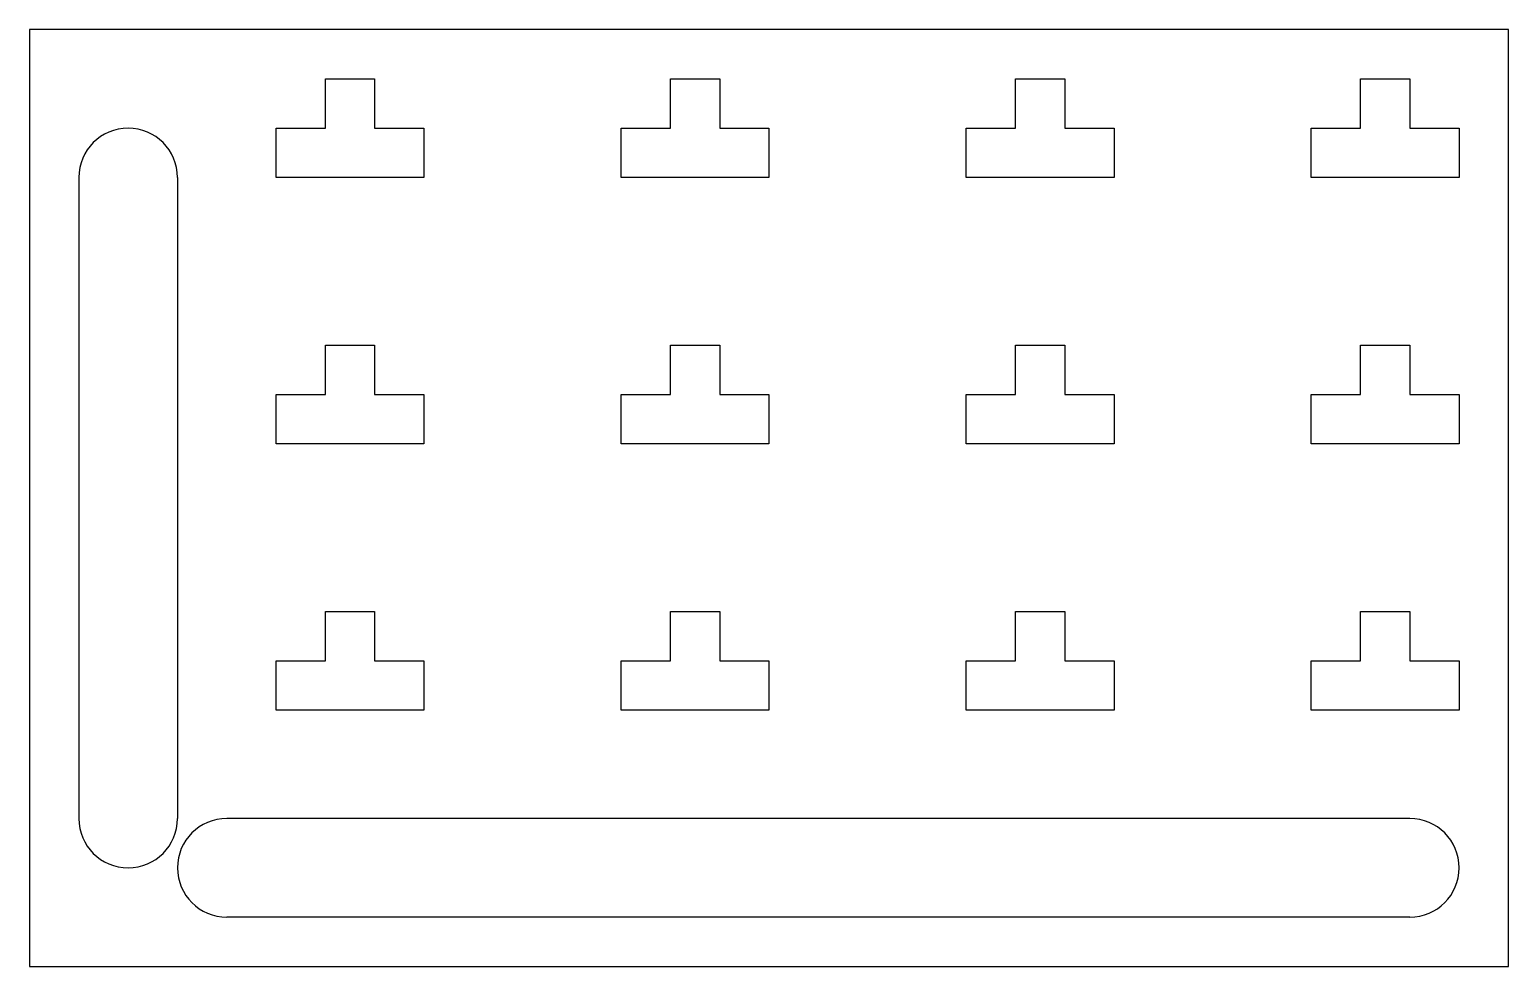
# Model space of a CAD drawing. Header units: millimetres. Extents: x 1764.2 to 1839.2, y 804.5 to 852.
import ezdxf

# ---------------------------------------------------------------- set-up
doc = ezdxf.new("R2010")
doc.units = ezdxf.units.MM

# ---------------------------------------------------------------- blocks, each defined once
blk = doc.blocks.new('*U2')
for p, q in [((-1.25, 0), (-1.25, 2.5)), ((-1.25, 2.5), (1.25, 2.5)), ((1.25, 2.5), (1.25, 0)), ((-3.75, -2.5), (-3.75, 0)), ((-3.75, 0), (-1.25, 0)), ((1.25, 0), (3.75, 0)), ((3.75, 0), (3.75, -2.5)), ((3.75, -2.5), (-3.75, -2.5))]:
    blk.add_line(p, q)
blk = doc.blocks.new('*U3')
at = {"color": 0, "linetype": 'ByBlock', "lineweight": -2, "transparency": 16777216}
for p in [(-52.5, 0), (-35, 0), (-17.5, 0), (0, 0), (-52.5, -13.5), (-35, -13.5), (-17.5, -13.5), (0, -13.5), (-52.5, -27), (-35, -27), (-17.5, -27), (0, -27)]:
    blk.add_blockref('*U2', p, dxfattribs=at)

msp = doc.modelspace()

# ---------------------------------------------------------------- linework, layer by layer
for p, q in [((1766.738, 844.463), (1766.738, 811.963)), ((1771.738, 844.463), (1771.738, 811.963)), ((1834.238, 811.963), (1774.238, 811.963)), ((1834.238, 806.963), (1774.238, 806.963))]:
    msp.add_line(p, q)
msp.add_lwpolyline([(1764.238, 804.463), (1839.238, 804.463), (1839.238, 851.963), (1764.238, 851.963)], close=True)
for centre, start, end in [((1769.238, 844.463), 0, 180), ((1769.238, 811.963), 180, 0), ((1774.238, 809.463), 90, 270), ((1834.238, 809.463), 270, 90)]:
    msp.add_arc(centre, 2.5, start, end)

# ---------------------------------------------------------------- block references
msp.add_blockref('*U3', (1832.988, 846.963))

doc.saveas('drawing.dxf')
